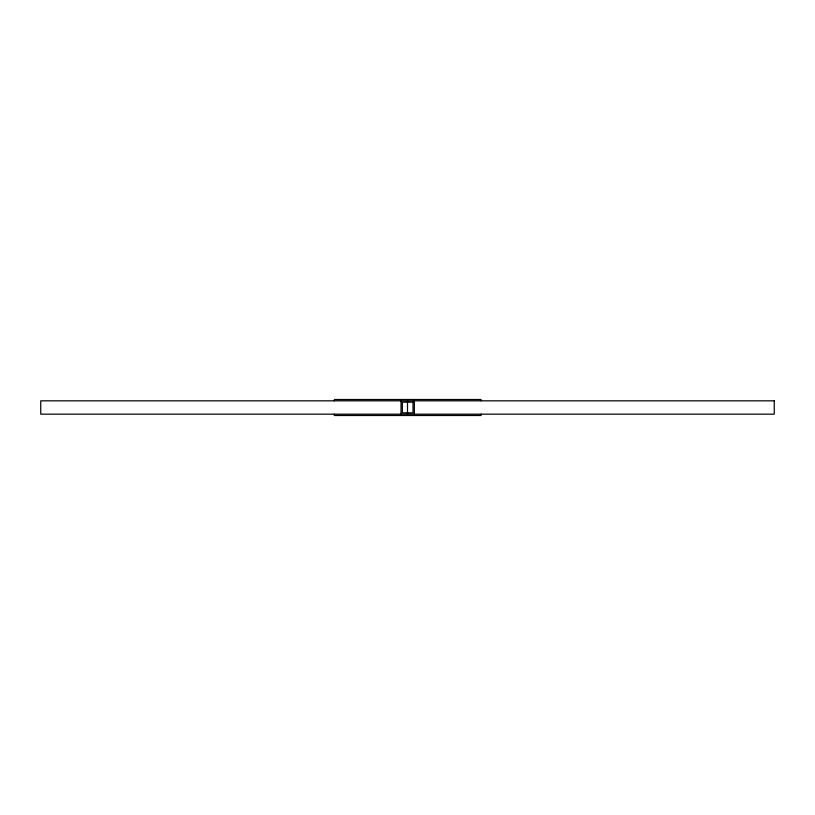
<?xml version="1.0" encoding="UTF-8"?>
<svg xmlns="http://www.w3.org/2000/svg" width="815" height="815" viewBox="0 0 815 815"><rect width="100%" height="100%" fill="white"/><g stroke="black" fill="none" stroke-linecap="round" stroke-linejoin="round"><path stroke-width="1.22" d="M481.044 400.827L481.044 399.503L334.344 399.503L334.344 400.827M481.044 414.173L481.044 415.497L334.344 415.497L334.344 414.173M414.356 399.503L414.356 415.497M407.5 400.827L407.5 414.173M401.021 399.503L401.021 415.497M774.25 400.827L40.75 400.827L40.75 414.173L774.25 414.173L774.25 400.827M413.022 402.162L402.355 402.162L402.355 412.838L413.022 412.838L413.022 402.162"/></g></svg>
